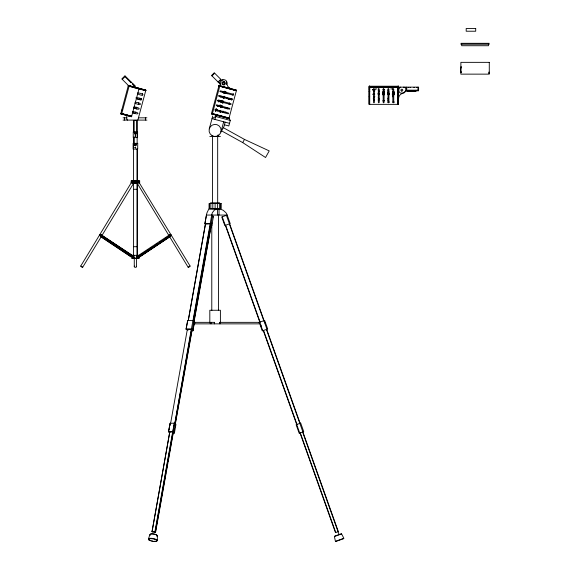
<?xml version="1.0" encoding="UTF-8"?>
<svg xmlns="http://www.w3.org/2000/svg" width="570" height="570" viewBox="0 0 570 570"><rect width="100%" height="100%" fill="white"/><g stroke="black" fill="none" stroke-linecap="round" stroke-linejoin="round"><path stroke-width="0.85" d="M157.263 540.552L157.413 535.878M188.1 330.123L186.077 329.232L187.715 320.426L193.928 320.718L194.705 322.15L192.738 330.892L193.194 328.327M186.062 329.261L187.715 320.426M204.936 223.611L206.454 215.068A9.284 4.318 90 0 1 207.038 212.703L208.82 209.012L220.804 209.29L223.269 210.323L225.912 212.703A9.284 9.277 -90 0 1 227.195 215.054L230.202 223.611L224.787 225.535L221.751 216.992L227.159 215.068L206.447 215.054L204.815 223.875L210.18 223.611L211.05 223.875L211.855 225.364L211.484 225.535L211.94 222.97M188.221 320.725L205.442 223.91L210.202 223.811L211.235 225.236L194.014 322.05M169.846 432.488L168.513 431.932L170.031 423.389L174.448 423.09L175.432 423.389L175.923 424.507L174.406 433.05L173.857 433.257M188.264 320.625L205.492 223.811M168.513 431.932L170.181 423.09M169.29 429.068L169.596 427.365M169.896 425.655L170.202 423.945M170.601 423.389L187.352 329.325L191.278 329.325L192.033 330.443L173.914 431.932L174.406 433.05M153.366 532.245L152.026 531.696L169.753 432.032L172.66 431.939L173.266 432.858L155.539 532.523L154.527 532.615M152.026 531.696L169.782 431.939M152.055 531.603L154.933 531.603L172.66 431.939M172.76 431.632L174.278 423.09M168.663 431.632L172.931 431.632L174.448 423.09M155.539 532.523L155.232 531.696L172.959 432.032M191.278 329.325L174.869 423.389L191.584 329.417M186.198 328.968L191.442 328.968L192.959 320.426M210.18 223.611L211.705 215.068A9.284 4.959 -90 0 1 212.368 212.703L214.519 209.938L217.462 209.012L217.462 215.054M155.311 532.615L165.884 473.164M166.198 471.418L167.594 463.545M167.908 461.8L172.888 433.827M192.981 320.625L210.202 223.811M193.294 320.725L210.515 223.91M175.246 423.638L176.18 418.416M176.486 416.677L187.01 357.511M187.323 355.773L191.655 331.412M211.05 223.875L212.567 215.332L211.705 215.068M192.738 330.892L193.18 330.693L192.404 329.261L193.928 320.718M194.114 320.404L206.376 251.498M206.682 249.753L211.235 225.236M193.501 326.624L193.8 324.914M211.855 225.364L213.38 216.821L212.567 215.332M406.709 88.649L405.968 90.552M120.726 113.893L128.35 85.443L121.83 78.916L124.951 75.803L135.268 86.113L135.012 87.224M121.595 114.135L129.226 85.671M125.849 115.275L126.041 114.577M134.207 87.759L134.776 85.621M134.321 87.787L134.506 87.089M137.798 88.721L137.983 88.015M139.151 88.329L131.528 116.786L120.747 113.822M140.861 100.021L141.296 98.389M142.172 95.133L142.607 93.501M137.84 120.092L145.863 90.131L128.35 85.443M219.022 85.443L211.399 113.893L228.919 118.56L236.536 90.131L219.001 85.514M212.275 114.128L221.189 80.855A3.334 3.334 0 0 1 226.86 81.809L226.96 83.391A5.444 5.444 0 0 0 230.993 88.642M209.268 128.863L212.71 116.016M215.432 111.221L216.051 108.891M215.51 111.221L216.137 108.87M215.987 110.48L216.401 108.941M216.999 110.972L217.377 109.561M214.926 119.429L215.709 116.508L230.301 120.42L228.819 125.963L224.438 124.794M221.509 96.237L224.972 97.085M222.514 92.468L225.855 93.359M216.522 115.275L216.714 114.577M218.901 106.234L222.207 106.975M220.184 101.446L223.426 102.115L220.241 101.253M223.661 101.531L220.433 100.52L223.689 101.446M221.417 96.843L224.559 97.883M226.026 92.703L222.749 91.877L226.041 92.511M220.048 104.965L219.906 105.5L221.075 105.813M220.056 105.543L220.198 105.001M224.145 93.252L224.601 91.257M220.405 107.687L220.818 106.255L221.523 106.455M223.062 97.748L223.49 96.287M224.245 93.338L224.822 91.193M223.062 97.926L223.433 96.529M224.373 93.295L224.893 91.357M224.537 93.273L224.951 91.727M223.29 97.997L223.704 96.451M224.808 92.839L224.915 92.433M221.117 107.096L221.566 105.407M219.956 112.311L220.433 110.544M221.253 107.466L221.794 105.45M222.428 103.099L223.027 100.84M223.611 98.66L224.181 96.537M224.979 93.566L225.435 91.87M220.319 112.333L220.768 110.637M221.616 107.474L222.136 105.543M222.82 102.999L223.276 101.296M224.181 97.905L224.637 96.209M224.758 97.157L224.338 96.993M222.571 112.482L222.956 111.036M221.616 116.629L221.773 116.052M229.083 88.756L229.24 88.179M223.682 121.773L220.946 131.991L223.967 126.547L225.143 122.165M231.534 100.021L231.969 98.389M232.838 95.133L233.28 93.501M388.662 96.807L388.605 97.014A5.565 5.565 0 0 1 387.814 98.567M148.414 539.049L149.889 534.596M132.568 181.388L132.083 181.388L80.733 266.062L81.481 266.903L82.7 267.252L133.587 183.333M82.7 267.252L80.733 266.062M132.069 181.431L132.489 181.987M219.35 83.263L220.761 79.294L214.249 72.775L211.556 75.468L220.804 84.716M406.389 89.732L406.296 89.953A5.671 5.671 0 0 1 401.351 93.195M225.955 93.437L227.701 93.751M242.72 142.593L244.48 139.415L269.211 150.9L265.549 157.512L242.72 142.593L221.58 130.851M382.798 91.421L382.712 94.877M383.418 91.499L383.56 94.877L383.475 91.421M384.322 91.421L384.223 94.877L384.237 91.421M388.747 94.798L388.804 91.421M392.694 91.421L392.602 94.877L392.609 91.421M378.509 91.421L378.601 94.877L378.516 91.421M388.177 94.798L388.142 91.421M393.371 94.877L393.371 91.421M394.134 91.421L394.012 94.841L393.129 94.841L394.012 94.763M218.246 106.291L217.911 105.464L217.569 106.291M171.271 235.845L171.335 235.111L170.729 234.904M122.258 79.344L125.379 76.223M130.979 82.679L131.406 82.251M131.471 82.315L131.043 82.743L124.524 76.223M132.952 83.797L132.461 84.289L133.793 85.621L134.285 85.13M211.983 75.895L214.676 73.202M218.068 81.98L220.761 79.294M137.619 257.319L169.739 235.93L169.867 235.054M101.125 234.926L101.104 235.93L133.109 257.262L133.729 257.141L133.743 256.407L101.46 234.933L100.833 235.054L100.961 235.93L132.96 257.262C134.456 255.916 132.603 257.711 133.601 256.429M170.743 235.125L170.979 234.861M139.322 99.529C140.32 98.603 138.011 98.304 138.738 99.451M229.995 99.529C230.993 98.603 228.684 98.304 229.411 99.451M137.235 256.272C136.878 257.733 137.263 256.985 137.235 256.272L169.383 234.933L170.045 235.111L169.881 235.93L137.876 257.262M99.828 234.926L99.622 235.709M140.854 254.811L143.761 252.873M145.072 251.904L148.856 249.482M150.166 248.513L152.489 247.059M155.261 245.114L157.584 243.661M159.621 242.207L162.678 240.269M164.716 238.816L167.765 236.871M139.023 257.262L170.302 236.415M139.173 257.262L170.444 236.415M217.555 115.439L212.004 118.646L229.525 123.341M169.44 234.904L169.44 235.838L169.397 235.032M99.743 234.897L99.465 235.667M213.002 216.992L213.38 216.821M194.634 322.178L194.256 322.349L194.705 322.15M135.347 135.952L135.418 136.401L135.503 135.959M219.735 80.57L221.032 80.106A5.671 5.671 0 0 1 223.084 80.021M378.238 90.039L378.964 90.459L378.238 90.879M387.914 90.039L388.633 90.459L387.914 90.879M378.238 99.714L378.964 100.135L378.238 100.548M387.914 99.714L388.633 100.135L387.914 100.548M334.647 536.121L341.195 533.791M335.759 541.5L343.731 538.664M101.033 234.897L133.701 256.358M169.354 234.876L169.746 234.876M138.375 181.36L190.102 266.062L189.354 266.903L188.143 267.252L137.256 183.333M101.403 235.032L101.446 235.838L101.602 234.933M392.645 96.807L392.645 94.99M154.776 532.515C156.536 532.287 153.202 531.09 153.045 532.002M460.881 43.313L489.267 43.313M460.881 44.218L489.267 44.218M460.866 66.882L461.622 66.882M460.866 67.794L461.622 67.794M460.738 71.72L460.738 67.638M460.866 72.02L461.622 72.02M488.526 72.219L489.281 72.219M460.866 72.326L461.622 72.326M488.526 73.231L489.281 73.231M369.118 87.132L418.601 87.132L418.601 90.78L407.009 90.78L404.892 87.132M397.703 87.317L369.987 87.132M408.163 87.41L408.69 87.41M410.022 87.41L410.55 87.41M413.841 87.41L414.369 87.41M416.62 87.41L417.147 87.41M397.703 88.614L398.58 88.614M375.053 88.92L376.863 88.92M390.828 88.92L392.645 88.92M398.58 88.92L397.703 88.92L397.703 87.132M369.111 89.02L369.837 89.02M372.744 89.433L375.153 89.433M372.766 89.504L374.397 89.504M372.801 89.775L374.397 89.775M373.314 90.003L374.896 90.003M372.801 90.167L374.397 90.167M418.601 90.174L406.709 90.174L406.709 87.132M415.345 90.644L406.731 90.644L406.332 89.868M373.393 90.886L374.853 90.886M406.731 90.944L415.943 90.944L415.943 91.549L407.03 91.549L406.004 89.419M369.111 91.535L369.837 91.535M378.459 91.499L378.459 94.798M393.314 91.499L393.564 94.841M383.061 92.425L382.99 93.166M388.362 93.316L388.747 93.238M378.936 93.352L378.209 93.316L378.209 94.086M384.629 93.316L383.104 93.352L383.104 94.086M387.564 93.359L389.196 93.316M392.303 93.316L393.827 93.352M383.788 93.466L383.895 94.086L383.867 93.316M392.374 93.43L394.383 93.43M392.438 93.587L394.041 93.587M378.501 93.737L379.114 93.737M392.93 93.737L393.35 93.737M392.374 93.737L394.383 93.737M372.858 94.086L374.69 94.086M378.166 94.086L379.086 94.086M382.598 94.086L384.629 94.086M387.735 94.086L389.196 94.086M392.267 94.086L394.027 94.086M372.937 94.442L374.69 94.442M378.166 94.442L378.587 94.442M382.598 94.442L384.358 94.442M392.267 94.442L394.176 94.442M373.371 96.658L374.868 96.658M369.118 96.807L369.716 96.807M397.974 96.807L398.572 96.807M387.728 102.087L389.417 102.087M392.794 102.087L394.483 102.087M123.07 117.826L126.804 117.826M138.446 117.826L146.903 117.826M123.07 120.092L146.903 120.092M133.822 120.377L137.014 120.377M135.19 133.245L134.328 133.245L135.19 133.359M135.653 133.245L136.508 133.245L135.653 133.359M209.817 136.472L220.398 136.472M135.19 144.73L134.328 144.73L135.19 144.844M135.653 144.73L136.508 144.73L135.653 144.844M134.328 182.058L135.19 182.058M135.653 182.058L136.508 182.058L135.653 182.172M134.328 182.172L135.19 182.172M139.379 183.212A1.14 0.99 -90 0 0 139.671 182.407L139.671 180.676L131.171 180.676L131.314 182.407A1.14 0.99 -90 0 0 131.392 182.842M132.461 181.253L132.603 182.407A1.14 0.99 -90 0 0 133.594 183.547L133.579 255.538M137.256 255.538L137.256 183.547A1.14 0.99 -90 0 0 138.232 182.407L138.375 181.253M139.393 182.977A1.14 0.99 -90 0 0 139.529 182.407L139.671 182.407M133.124 183.547L137.719 183.547M133.822 189.29L136.978 189.29M210.572 202.963L219.642 202.963M210.145 203.269L220.07 203.269M133.708 246.717L137.128 246.717M131.371 255.332L139.351 255.332M131.349 258.203L139.486 258.203M133.537 258.26L137.299 258.26M214.619 322.349L194.748 322.349L194.748 323.86M219.521 322.349L259.236 322.349L264.644 320.426L267.686 328.968L262.271 330.892L259.236 322.349L259.236 323.86L193.935 323.86M227.124 108.92C228.606 108.884 226.817 107.096 226.782 108.578M127.587 120.092L126.825 119.401L126.804 114.905M218.994 85.55L236.493 90.302M218.937 85.757L236.457 90.423M218.916 85.842L236.429 90.537M218.887 85.927L236.408 90.623M218.866 86.02L236.379 90.715M225.179 92.832L224.445 92.604L225.171 92.86M225.485 93.045L225.877 93.152M223.347 92.825L225.029 93.209M224.003 97.213L223.226 97.135M222.827 101.61L222.079 101.424L221.894 102.23L222.606 102.422M222.065 101.481L222.806 101.681M220.041 101.987L223.29 102.906M220.896 105.835L221.63 106.063M220.597 106.953L221.338 107.153M220.583 107.01L221.324 107.21M128.343 85.464L145.856 90.167M128.307 85.607L145.813 90.338M128.264 85.757L145.792 90.423M128.243 85.842L145.756 90.537M219.999 110.495L220.412 110.601M128.193 86.02L145.713 90.715M137.577 92.917C145.343 93.437 144.331 97.221 137.341 93.793M211.548 113.316L229.069 118.011M211.498 113.516L229.04 118.111M211.47 113.608L228.99 118.303M228.969 118.389L211.449 113.694L229.233 118.567L230.301 120.42M136.33 97.584C144.089 98.111 143.077 101.895 136.095 98.46M135.076 102.258C142.842 102.785 141.823 106.562 134.841 103.134M133.822 106.932C141.588 107.452 140.576 111.236 133.587 107.808M132.575 111.599C140.334 112.126 139.322 115.902 132.34 112.475M121.773 109.989L122.472 110.174M120.883 113.316L131.684 116.209M120.854 113.416L131.656 116.316M120.826 113.516L131.627 116.408M120.804 113.608L131.606 116.501M120.762 113.765L131.563 116.658M401.109 93.188L400.119 92.86A3.334 3.334 0 0 1 400.739 87.132M100.021 235.075L99.608 235.667M172.931 431.632L173.914 431.932M191.442 328.968L192.404 329.261M223.34 127.68L244.48 139.415M149.126 540.082L149.767 540.446M226.675 97.755L226.86 97.862A5.565 5.565 0 0 1 228.492 99.501M136.002 97.755L136.187 97.862A5.565 5.565 0 0 1 137.477 99.03M102.493 236.386L106.127 238.816M107.58 239.785L111.221 242.207M112.675 243.176L115.582 245.114M117.762 246.575L120.676 248.513M122.856 249.966L125.763 251.904M127.944 253.358L130.131 254.811M102.351 236.386L105.984 238.816M107.438 239.785L111.072 242.207M112.532 243.176L129.989 254.811M100.541 236.415L131.086 256.778M100.398 236.415L131.67 257.262M190.102 266.062L188.143 267.252M226.596 82.059L226.774 82.593A3.334 3.334 0 0 1 226.546 84.445M229.632 223.811L264.9 322.955M226.418 215.332L229.454 223.875M263.903 320.689L266.938 329.232M229.361 223.91L263.803 320.725M266.689 329.325L300.119 423.296M266.418 329.417L338.331 531.603L335.481 532.615L300.027 432.951M302.606 432.032L339.057 534.553M300.29 432.858L335.744 532.523M263.54 330.443L296.97 424.415M263.269 330.536L299.742 433.05M225.627 225.236L260.077 322.05M225.357 225.328L259.806 322.15M260.632 324.48L261.459 326.81M222.236 216.821L225.278 225.364M259.721 322.178L262.756 330.721M388.868 94.99L388.79 94.349M139.529 182.407L139.522 181.253L136.565 181.253L136.565 183.547M488.476 44.218L488.476 45.728L461.672 45.728L461.672 44.218M417.995 87.132L417.995 90.78M415.345 90.944L415.345 91.549M398.437 86.227L398.437 104.36M398.28 86.227L398.33 104.36M398.181 86.227L398.159 104.36M398.074 86.227L398.074 104.36M397.974 86.227L397.974 104.36M392.901 94.442L392.901 94.841M388.426 93.238L388.498 94.086M379.328 93.352L379.328 94.086M378.907 93.316L378.907 94.086M374.632 93.658L374.632 94.086M369.716 86.227L369.716 104.36M369.609 86.227L369.51 104.36M369.417 86.227L369.417 104.36M369.324 86.227L369.324 104.36M369.253 86.227L369.196 104.36L398.58 104.36L398.551 86.227L369.118 86.227L369.111 104.36M220.64 203.568L220.64 208.706M220.398 322.349L220.398 310.258L209.817 310.258L209.817 323.012M219.97 322.349L219.97 323.86M219.379 203.568L219.379 208.706M219.037 209.012L219.037 215.054M218.431 215.054L218.431 310.593M218.132 134.748L218.132 136.472M217.676 136.472L217.676 202.963M217.398 203.568L217.398 208.706M215.104 203.568L215.104 208.706M214.377 322.349L214.377 323.86M212.81 203.568L212.81 208.706M212.539 136.472L212.539 202.963M211.784 224.787L211.784 310.593M210.971 322.349L210.971 323.86M210.829 203.568L210.829 208.706M209.568 203.568L209.568 208.706M145.393 117.826L145.393 120.092M138.303 256.051L138.303 258.203M138.232 180.676L138.232 182.407M137.256 148.891L137.256 180.882M137.142 131.862L137.142 143.626M137.142 148.891L137.142 180.954M137.142 183.569L137.142 255.595M137.028 120.377L137.028 131.862M136.914 120.377L136.914 131.862M136.878 255.332L136.878 258.203M136.572 257.839L136.572 266.66M136.258 180.676L136.258 183.547M135.475 133.53L135.361 134.392L135.361 133.53M135.475 144.559L135.475 143.697L135.361 144.559M135.475 145.015L135.475 145.877L135.361 145.015M135.475 181.88L135.475 181.025L135.361 181.88M135.475 182.343L135.475 183.205L135.361 182.343M134.584 180.676L134.584 183.547M134.271 183.547L134.271 181.253L131.314 181.253L131.314 182.407M134.271 257.839L134.271 266.66M133.929 120.377L133.929 131.862M133.929 137.163L133.929 143.348M133.957 255.332L133.957 258.203M133.815 120.377L133.815 131.862M133.815 137.163L133.815 143.626M133.701 137.406L133.701 143.626M133.579 143.348L133.579 180.882M133.124 180.676L133.124 181.253M132.603 180.676L132.603 182.407M132.539 255.332L132.539 258.203M131.563 180.676L131.563 181.253M124.581 117.826L124.581 120.092M135.746 112.219A1.824 1.824 0 0 1 132.582 112.219M229.382 102.821A5.565 5.565 0 0 1 229.019 104.517M226.354 107.481A5.565 5.565 0 0 1 224.701 108.022M220.17 106.711A5.565 5.565 0 0 1 219.051 105.372M218.289 102.023A5.565 5.565 0 0 1 218.98 99.814M222.599 97.107A5.565 5.565 0 0 1 223.176 97.007M225.884 111.912A1.211 1.211 0 0 1 223.625 111.307M222.87 84.674A1.589 1.589 0 0 1 222.542 84.424M224.074 81.767A1.589 1.589 0 0 1 224.459 81.923M384.472 100.733A5.565 5.565 0 0 1 382.734 100.826M379.185 99.016A5.565 5.565 0 0 1 378.238 97.555M378.095 93.373A5.565 5.565 0 0 1 379.328 91.421M382.947 89.746A5.565 5.565 0 0 1 384.679 89.903M387.942 92.205A5.565 5.565 0 0 1 388.483 93.231M398.58 98.617A5.444 5.444 0 0 1 402.612 93.366L404.109 92.86A3.334 3.334 0 0 0 405.427 90.787M403.567 87.132A3.334 3.334 0 0 1 404.109 87.452M374.625 100.291A1.817 1.817 0 0 1 374.625 96.786M138.71 102.821A5.565 5.565 0 0 1 138.353 104.517M136.187 107.189A5.565 5.565 0 0 1 134.028 108.022M150.53 540.552A4.496 1.304 10.1 0 1 149.062 538.493A4.496 1.304 10.1 0 1 155.147 539.049A4.496 1.304 10.1 0 1 156.615 541.101M155.888 541.258A4.496 1.304 10.1 0 1 153.871 541.258M152.724 541.101A4.496 1.304 10.1 0 1 151.584 540.866M150.345 535.237A3.819 1.112 10.1 0 1 153.743 534.133A3.819 1.112 10.1 0 1 156.864 536.349M150.273 534.375A3.477 1.012 10.1 0 1 154.235 534.033A3.477 1.012 10.1 0 1 156.985 535.779M136.536 266.496A1.147 0.663 0 0 1 135.824 267.273A1.147 0.663 0 0 1 134.392 266.952A1.147 0.663 0 0 1 134.805 266.097M138.375 182.407A1.14 0.99 -90 0 1 137.391 183.547M131.378 183.098A1.14 0.99 -90 0 1 131.171 182.407M133.451 183.547A1.14 0.99 -90 0 1 132.461 182.407M135.019 136.145C136.016 137.477 135.767 134.727 135.019 136.145M135.019 147.63C136.038 148.955 135.746 146.191 135.019 147.63M135.19 147.644L135.653 147.673L135.19 147.63M133.066 182.635C133.572 184.067 134.085 181.438 133.066 182.635M137.085 182.635C137.612 184.06 138.061 181.46 137.085 182.635M137.776 256.764C137.142 258.096 137.049 255.467 137.776 256.764M136.109 108.321C136.7 110.174 137.548 107.017 136.109 108.321M214.983 109.853L215.303 110.409L228.15 113.85L228.705 113.53L228.385 112.974L215.538 109.533L214.983 109.853M216.237 105.186L216.557 105.742L229.404 109.184L229.952 108.863L229.632 108.307L216.792 104.866L216.237 105.186M217.484 100.512L217.804 101.068L230.651 104.51L231.206 104.189L230.886 103.633L218.039 100.192L217.484 100.512M218.738 95.846L219.058 96.401L231.905 99.843L232.46 99.522L232.14 98.966L219.293 95.525L218.738 95.846M219.992 91.171L220.312 91.727L233.151 95.169L233.707 94.848L233.387 94.292L220.547 90.851L219.992 91.171M219.942 96.48C220.533 98.325 221.381 95.176 219.942 96.48M373.507 88.984L373.493 102.401L373.949 102.849L374.397 102.401L374.397 89.098L374.062 88.663L373.507 88.984M378.345 88.984L378.33 102.401L378.786 102.849L379.235 102.401L379.235 89.098L378.9 88.663L378.345 88.984M383.183 88.984L383.168 102.401L383.617 102.849L384.073 102.401L384.073 89.098L383.617 88.649L383.183 88.984M388.02 88.984L387.999 102.401L388.455 102.849L388.911 102.401L388.911 89.098L388.569 88.663L388.02 88.984M392.851 88.984L392.837 102.401L393.293 102.849L393.742 102.401L393.742 89.098L393.293 88.649L392.851 88.984M226.083 92.062L225.855 92.91L226.162 92.084M156.736 539.804L156.479 540.096A4.232 1.226 10.1 0 0 149.433 538.8A4.232 1.226 10.1 0 0 151.962 541.165A4.232 1.226 10.1 0 0 156.843 540.446L156.736 539.804M223.191 81.531L221.894 82.828L222.364 84.595L224.138 85.073L225.435 83.776L224.958 82.009L223.191 81.531M300.689 423.09L296.129 424.714L299.172 433.257L303.724 431.632L300.689 423.09M341.615 533.955L334.419 536.52L335.409 541.308L343.874 538.294L341.615 533.955M475.708 28.5L466.189 28.5L466.189 31.222L475.708 31.222L475.708 28.5M489.274 62.351L460.881 62.351L460.866 74.136L489.281 74.136L489.281 62.351M394.397 93.124L392.359 93.124L394.397 93.202M389.153 93.601L387.55 93.601L389.153 93.644M137.584 131.862L133.252 131.862L133.238 137.605L137.584 137.605L137.605 131.862M135.475 132.212L135.361 133.074L135.475 132.212M137.698 143.348L133.138 143.348L133.124 149.091L137.698 149.091L137.719 143.348M221.153 203.568L209.062 203.568L209.062 208.706L221.153 208.706L221.153 203.568M393.065 94.086L393.065 93.316L393.001 94.086M223.184 84.125A0.955 0.955 0 0 0 224.616 83.298A0.955 0.955 0 0 0 223.184 82.479A0.955 0.955 0 0 0 223.184 84.125M401.366 90.979A0.955 0.955 0 0 0 402.798 90.16A0.955 0.955 0 0 0 401.366 89.333A0.955 0.955 0 0 0 401.366 90.979M212.083 135.66A6.042 6.042 0 0 0 221.153 130.43A6.042 6.042 0 0 0 212.083 125.193A6.042 6.042 0 0 0 212.083 135.66M134.94 134.021A0.862 0.862 0 0 0 136.28 133.359A0.862 0.862 0 0 0 135.04 132.532A0.862 0.862 0 0 0 134.94 134.021M134.94 145.507A0.862 0.862 0 0 0 136.28 144.837A0.862 0.862 0 0 0 135.04 144.018A0.862 0.862 0 0 0 134.94 145.507M134.94 182.828A0.862 0.862 0 0 0 136.28 182.165A0.862 0.862 0 0 0 135.04 181.338A0.862 0.862 0 0 0 134.94 182.828"/></g></svg>
